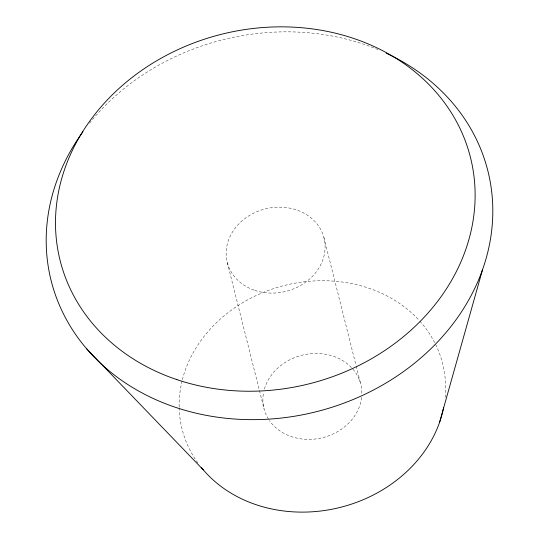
<?xml version="1.0" encoding="UTF-8"?>
<svg xmlns="http://www.w3.org/2000/svg" width="539" height="539" viewBox="0 0 539 539"><rect width="100%" height="100%" fill="white"/><g stroke="black" fill="none" stroke-linecap="round" stroke-linejoin="round"><path stroke-width="0.4" stroke-dasharray="2.69 2.02" d="M323.926 237.611L355.976 365.213M356.178 366.028L360.672 383.903M227.323 262.641L264.07 408.933M89.501 123.182A225.154 191.769 -14.1 0 1 377.819 49.521M419.807 321.109A134.339 114.416 -14.1 0 1 445.059 398.099M197.847 462.927A134.339 114.416 -14.1 0 1 179.17 407.875M179.15 407.033A134.339 114.416 -14.1 0 1 182.189 380.446M182.384 379.658A134.339 114.416 -14.1 0 1 284.707 285.401A134.339 114.416 -14.1 0 1 419.261 320.503M352.87 369.127A49.898 42.5 -14.1 0 1 361.844 394.171M361.622 397.384A49.898 42.5 -14.1 0 1 322.693 437.648A49.898 42.5 -14.1 0 1 269.392 420.494M268.503 419.147A49.898 42.5 -14.1 0 1 263.625 392.251M264.4 389.064A49.898 42.5 -14.1 0 1 302.5 355.086A49.898 42.5 -14.1 0 1 351.778 367.908M254.772 290.359A49.898 42.5 -14.1 0 0 324.916 243.089A49.898 42.5 -14.1 0 0 247.185 216.934A49.898 42.5 -14.1 0 0 254.772 290.359"/><path stroke-width="0.81" d="M439.494 422.583L482.567 269.594M86.745 348.908L203.331 469.907M386.234 53.22A225.154 191.769 -14.1 0 1 458.628 316.083A225.154 191.769 -14.1 0 1 148.771 396.367A225.154 191.769 -14.1 0 1 82.925 131.806M443.61 407.646A134.339 114.416 -14.1 0 1 339.59 507.556A134.339 114.416 -14.1 0 1 201.263 467.421M176.88 379.624A211.551 180.188 -14.1 0 0 474.307 179.191A211.551 180.188 -14.1 0 0 144.728 68.318A211.551 180.188 -14.1 0 0 176.88 379.624"/></g></svg>
